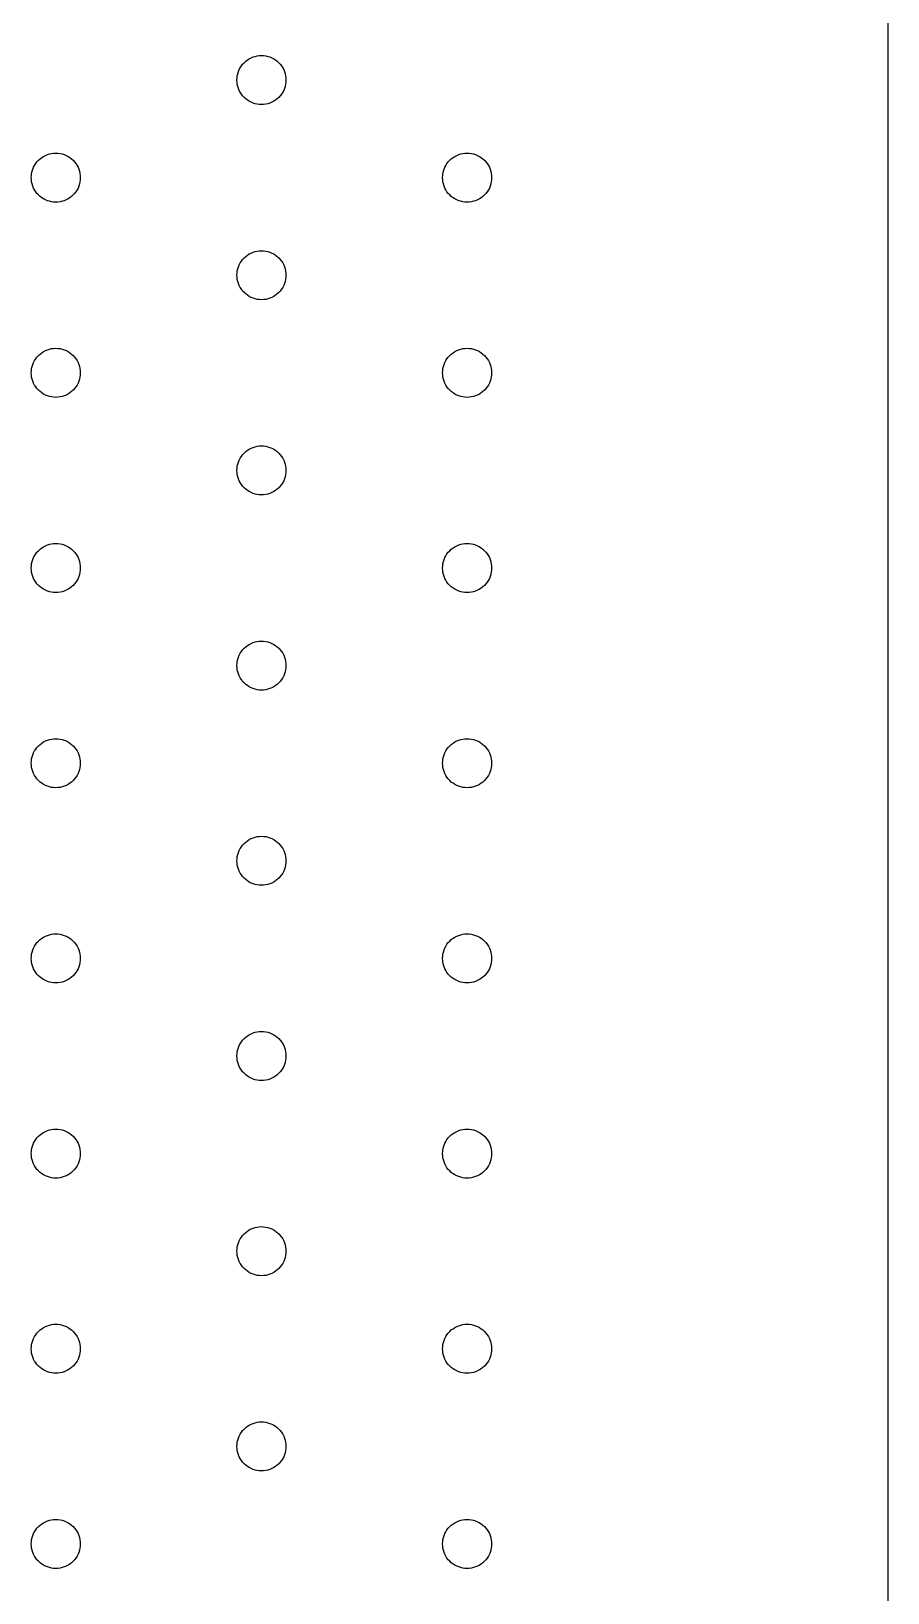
# Model space of a CAD drawing. Header units: millimetres. Extents: x 42 to 3058, y 353 to 2599.
# Drawn here: x 223.4 to 370, y 943.4 to 1210.8 of the extents above; entities that cross this region are included whole.
import ezdxf

# ---------------------------------------------------------------- set-up
doc = ezdxf.new("R2010")
doc.units = ezdxf.units.MM
doc.layers.add('DRAWING', color=7, linetype='Continuous')

msp = doc.modelspace()

# ---------------------------------------------------------------- linework, layer by layer
at = {"layer": 'DRAWING', "linetype": 'CONTINUOUS', "true_color": 0x111111}
msp.add_line((370, 1930), (370, 500), dxfattribs=at)
for points in [[(267, 1202.46), (266.98, 1202.1), (266.94, 1201.73), (266.86, 1201.38), (266.75, 1201.03), (266.61, 1200.69), (266.44, 1200.36), (266.24, 1200.05), (266.02, 1199.76), (265.77, 1199.49), (265.5, 1199.25), (265.21, 1199.02), (264.9, 1198.83), (264.57, 1198.66), (264.24, 1198.52), (263.89, 1198.41), (263.53, 1198.33), (263.17, 1198.28), (262.8, 1198.26), (262.43, 1198.28), (262.07, 1198.33), (261.71, 1198.41), (261.36, 1198.52), (261.03, 1198.66), (260.7, 1198.83), (260.39, 1199.02), (260.1, 1199.25), (259.83, 1199.49), (259.58, 1199.76), (259.36, 1200.05), (259.16, 1200.36), (258.99, 1200.69), (258.85, 1201.03), (258.74, 1201.38), (258.66, 1201.73), (258.62, 1202.1), (258.6, 1202.46), (258.62, 1202.83), (258.66, 1203.19), (258.74, 1203.55), (258.85, 1203.9), (258.99, 1204.24), (259.16, 1204.56), (259.36, 1204.87), (259.58, 1205.16), (259.83, 1205.43), (260.1, 1205.68), (260.39, 1205.9), (260.7, 1206.1), (261.03, 1206.27), (261.36, 1206.41), (261.71, 1206.52), (262.07, 1206.6), (262.43, 1206.65), (262.8, 1206.66), (263.17, 1206.65), (263.53, 1206.6), (263.89, 1206.52), (264.24, 1206.41), (264.57, 1206.27), (264.9, 1206.1), (265.21, 1205.9), (265.5, 1205.68), (265.77, 1205.43), (266.02, 1205.16), (266.24, 1204.87), (266.44, 1204.56), (266.61, 1204.24), (266.75, 1203.9), (266.86, 1203.55), (266.94, 1203.19), (266.98, 1202.83), (267, 1202.46)], [(231.8, 1185.75), (231.78, 1185.38), (231.74, 1185.02), (231.66, 1184.66), (231.55, 1184.31), (231.41, 1183.97), (231.24, 1183.65), (231.04, 1183.34), (230.82, 1183.05), (230.57, 1182.78), (230.3, 1182.53), (230.01, 1182.31), (229.7, 1182.11), (229.37, 1181.94), (229.04, 1181.8), (228.69, 1181.69), (228.33, 1181.61), (227.97, 1181.57), (227.6, 1181.55), (227.23, 1181.57), (226.87, 1181.61), (226.51, 1181.69), (226.16, 1181.8), (225.83, 1181.94), (225.5, 1182.11), (225.19, 1182.31), (224.9, 1182.53), (224.63, 1182.78), (224.38, 1183.05), (224.16, 1183.34), (223.96, 1183.65), (223.79, 1183.97), (223.65, 1184.31), (223.54, 1184.66), (223.46, 1185.02), (223.42, 1185.38), (223.4, 1185.75), (223.42, 1186.12), (223.46, 1186.48), (223.54, 1186.84), (223.65, 1187.19), (223.79, 1187.52), (223.96, 1187.85), (224.16, 1188.16), (224.38, 1188.45), (224.63, 1188.72), (224.9, 1188.97), (225.19, 1189.19), (225.5, 1189.39), (225.83, 1189.56), (226.16, 1189.7), (226.51, 1189.81), (226.87, 1189.89), (227.23, 1189.93), (227.6, 1189.95), (227.97, 1189.93), (228.33, 1189.89), (228.69, 1189.81), (229.04, 1189.7), (229.37, 1189.56), (229.7, 1189.39), (230.01, 1189.19), (230.3, 1188.97), (230.57, 1188.72), (230.82, 1188.45), (231.04, 1188.16), (231.24, 1187.85), (231.41, 1187.52), (231.55, 1187.19), (231.66, 1186.84), (231.74, 1186.48), (231.78, 1186.12), (231.8, 1185.75)], [(302.2, 1185.75), (302.18, 1185.38), (302.14, 1185.02), (302.06, 1184.66), (301.95, 1184.31), (301.81, 1183.97), (301.64, 1183.65), (301.44, 1183.34), (301.22, 1183.05), (300.97, 1182.78), (300.7, 1182.53), (300.41, 1182.31), (300.1, 1182.11), (299.77, 1181.94), (299.44, 1181.8), (299.09, 1181.69), (298.73, 1181.61), (298.37, 1181.57), (298, 1181.55), (297.63, 1181.57), (297.27, 1181.61), (296.91, 1181.69), (296.56, 1181.8), (296.23, 1181.94), (295.9, 1182.11), (295.59, 1182.31), (295.3, 1182.53), (295.03, 1182.78), (294.78, 1183.05), (294.56, 1183.34), (294.36, 1183.65), (294.19, 1183.97), (294.05, 1184.31), (293.94, 1184.66), (293.86, 1185.02), (293.82, 1185.38), (293.8, 1185.75), (293.82, 1186.12), (293.86, 1186.48), (293.94, 1186.84), (294.05, 1187.19), (294.19, 1187.52), (294.36, 1187.85), (294.56, 1188.16), (294.78, 1188.45), (295.03, 1188.72), (295.3, 1188.97), (295.59, 1189.19), (295.9, 1189.39), (296.23, 1189.56), (296.56, 1189.7), (296.91, 1189.81), (297.27, 1189.89), (297.63, 1189.93), (298, 1189.95), (298.37, 1189.93), (298.73, 1189.89), (299.09, 1189.81), (299.44, 1189.7), (299.77, 1189.56), (300.1, 1189.39), (300.41, 1189.19), (300.7, 1188.97), (300.97, 1188.72), (301.22, 1188.45), (301.44, 1188.16), (301.64, 1187.85), (301.81, 1187.52), (301.95, 1187.19), (302.06, 1186.84), (302.14, 1186.48), (302.18, 1186.12), (302.2, 1185.75)], [(267, 1169.03), (266.98, 1168.67), (266.94, 1168.31), (266.86, 1167.95), (266.75, 1167.6), (266.61, 1167.26), (266.44, 1166.93), (266.24, 1166.63), (266.02, 1166.33), (265.77, 1166.06), (265.5, 1165.82), (265.21, 1165.59), (264.9, 1165.4), (264.57, 1165.23), (264.24, 1165.09), (263.89, 1164.98), (263.53, 1164.9), (263.17, 1164.85), (262.8, 1164.83), (262.43, 1164.85), (262.07, 1164.9), (261.71, 1164.98), (261.36, 1165.09), (261.03, 1165.23), (260.7, 1165.4), (260.39, 1165.59), (260.1, 1165.82), (259.83, 1166.06), (259.58, 1166.33), (259.36, 1166.63), (259.16, 1166.93), (258.99, 1167.26), (258.85, 1167.6), (258.74, 1167.95), (258.66, 1168.31), (258.62, 1168.67), (258.6, 1169.03), (258.62, 1169.4), (258.66, 1169.76), (258.74, 1170.12), (258.85, 1170.47), (258.99, 1170.81), (259.16, 1171.13), (259.36, 1171.44), (259.58, 1171.73), (259.83, 1172), (260.1, 1172.25), (260.39, 1172.47), (260.7, 1172.67), (261.03, 1172.84), (261.36, 1172.98), (261.71, 1173.09), (262.07, 1173.17), (262.43, 1173.22), (262.8, 1173.23), (263.17, 1173.22), (263.53, 1173.17), (263.89, 1173.09), (264.24, 1172.98), (264.57, 1172.84), (264.9, 1172.67), (265.21, 1172.47), (265.5, 1172.25), (265.77, 1172), (266.02, 1171.73), (266.24, 1171.44), (266.44, 1171.13), (266.61, 1170.81), (266.75, 1170.47), (266.86, 1170.12), (266.94, 1169.76), (266.98, 1169.4), (267, 1169.03)], [(231.8, 1152.32), (231.78, 1151.95), (231.74, 1151.59), (231.66, 1151.23), (231.55, 1150.88), (231.41, 1150.54), (231.24, 1150.22), (231.04, 1149.91), (230.82, 1149.62), (230.57, 1149.35), (230.3, 1149.1), (230.01, 1148.88), (229.7, 1148.68), (229.37, 1148.51), (229.04, 1148.37), (228.69, 1148.26), (228.33, 1148.18), (227.97, 1148.14), (227.6, 1148.12), (227.23, 1148.14), (226.87, 1148.18), (226.51, 1148.26), (226.16, 1148.37), (225.83, 1148.51), (225.5, 1148.68), (225.19, 1148.88), (224.9, 1149.1), (224.63, 1149.35), (224.38, 1149.62), (224.16, 1149.91), (223.96, 1150.22), (223.79, 1150.54), (223.65, 1150.88), (223.54, 1151.23), (223.46, 1151.59), (223.42, 1151.95), (223.4, 1152.32), (223.42, 1152.69), (223.46, 1153.05), (223.54, 1153.41), (223.65, 1153.76), (223.79, 1154.09), (223.96, 1154.42), (224.16, 1154.73), (224.38, 1155.02), (224.63, 1155.29), (224.9, 1155.54), (225.19, 1155.76), (225.5, 1155.96), (225.83, 1156.13), (226.16, 1156.27), (226.51, 1156.38), (226.87, 1156.46), (227.23, 1156.5), (227.6, 1156.52), (227.97, 1156.5), (228.33, 1156.46), (228.69, 1156.38), (229.04, 1156.27), (229.37, 1156.13), (229.7, 1155.96), (230.01, 1155.76), (230.3, 1155.54), (230.57, 1155.29), (230.82, 1155.02), (231.04, 1154.73), (231.24, 1154.42), (231.41, 1154.09), (231.55, 1153.76), (231.66, 1153.41), (231.74, 1153.05), (231.78, 1152.69), (231.8, 1152.32)], [(302.2, 1152.32), (302.18, 1151.95), (302.14, 1151.59), (302.06, 1151.23), (301.95, 1150.88), (301.81, 1150.54), (301.64, 1150.22), (301.44, 1149.91), (301.22, 1149.62), (300.97, 1149.35), (300.7, 1149.1), (300.41, 1148.88), (300.1, 1148.68), (299.77, 1148.51), (299.44, 1148.37), (299.09, 1148.26), (298.73, 1148.18), (298.37, 1148.14), (298, 1148.12), (297.63, 1148.14), (297.27, 1148.18), (296.91, 1148.26), (296.56, 1148.37), (296.23, 1148.51), (295.9, 1148.68), (295.59, 1148.88), (295.3, 1149.1), (295.03, 1149.35), (294.78, 1149.62), (294.56, 1149.91), (294.36, 1150.22), (294.19, 1150.54), (294.05, 1150.88), (293.94, 1151.23), (293.86, 1151.59), (293.82, 1151.95), (293.8, 1152.32), (293.82, 1152.69), (293.86, 1153.05), (293.94, 1153.41), (294.05, 1153.76), (294.19, 1154.09), (294.36, 1154.42), (294.56, 1154.73), (294.78, 1155.02), (295.03, 1155.29), (295.3, 1155.54), (295.59, 1155.76), (295.9, 1155.96), (296.23, 1156.13), (296.56, 1156.27), (296.91, 1156.38), (297.27, 1156.46), (297.63, 1156.5), (298, 1156.52), (298.37, 1156.5), (298.73, 1156.46), (299.09, 1156.38), (299.44, 1156.27), (299.77, 1156.13), (300.1, 1155.96), (300.41, 1155.76), (300.7, 1155.54), (300.97, 1155.29), (301.22, 1155.02), (301.44, 1154.73), (301.64, 1154.42), (301.81, 1154.09), (301.95, 1153.76), (302.06, 1153.41), (302.14, 1153.05), (302.18, 1152.69), (302.2, 1152.32)], [(267, 1135.61), (266.98, 1135.24), (266.94, 1134.88), (266.86, 1134.52), (266.75, 1134.17), (266.61, 1133.83), (266.44, 1133.51), (266.24, 1133.2), (266.02, 1132.91), (265.77, 1132.64), (265.5, 1132.39), (265.21, 1132.16), (264.9, 1131.97), (264.57, 1131.8), (264.24, 1131.66), (263.89, 1131.55), (263.53, 1131.47), (263.17, 1131.42), (262.8, 1131.41), (262.43, 1131.42), (262.07, 1131.47), (261.71, 1131.55), (261.36, 1131.66), (261.03, 1131.8), (260.7, 1131.97), (260.39, 1132.16), (260.1, 1132.39), (259.83, 1132.64), (259.58, 1132.91), (259.36, 1133.2), (259.16, 1133.51), (258.99, 1133.83), (258.85, 1134.17), (258.74, 1134.52), (258.66, 1134.88), (258.62, 1135.24), (258.6, 1135.61), (258.62, 1135.97), (258.66, 1136.33), (258.74, 1136.69), (258.85, 1137.04), (258.99, 1137.38), (259.16, 1137.71), (259.36, 1138.01), (259.58, 1138.3), (259.83, 1138.57), (260.1, 1138.82), (260.39, 1139.05), (260.7, 1139.24), (261.03, 1139.41), (261.36, 1139.55), (261.71, 1139.66), (262.07, 1139.74), (262.43, 1139.79), (262.8, 1139.81), (263.17, 1139.79), (263.53, 1139.74), (263.89, 1139.66), (264.24, 1139.55), (264.57, 1139.41), (264.9, 1139.24), (265.21, 1139.05), (265.5, 1138.82), (265.77, 1138.57), (266.02, 1138.3), (266.24, 1138.01), (266.44, 1137.71), (266.61, 1137.38), (266.75, 1137.04), (266.86, 1136.69), (266.94, 1136.33), (266.98, 1135.97), (267, 1135.61)], [(231.8, 1118.89), (231.78, 1118.52), (231.74, 1118.16), (231.66, 1117.8), (231.55, 1117.45), (231.41, 1117.12), (231.24, 1116.79), (231.04, 1116.48), (230.82, 1116.19), (230.57, 1115.92), (230.3, 1115.67), (230.01, 1115.45), (229.7, 1115.25), (229.37, 1115.08), (229.04, 1114.94), (228.69, 1114.83), (228.33, 1114.75), (227.97, 1114.71), (227.6, 1114.69), (227.23, 1114.71), (226.87, 1114.75), (226.51, 1114.83), (226.16, 1114.94), (225.83, 1115.08), (225.5, 1115.25), (225.19, 1115.45), (224.9, 1115.67), (224.63, 1115.92), (224.38, 1116.19), (224.16, 1116.48), (223.96, 1116.79), (223.79, 1117.12), (223.65, 1117.45), (223.54, 1117.8), (223.46, 1118.16), (223.42, 1118.52), (223.4, 1118.89), (223.42, 1119.26), (223.46, 1119.62), (223.54, 1119.98), (223.65, 1120.33), (223.79, 1120.67), (223.96, 1120.99), (224.16, 1121.3), (224.38, 1121.59), (224.63, 1121.86), (224.9, 1122.11), (225.19, 1122.33), (225.5, 1122.53), (225.83, 1122.7), (226.16, 1122.84), (226.51, 1122.95), (226.87, 1123.03), (227.23, 1123.07), (227.6, 1123.09), (227.97, 1123.07), (228.33, 1123.03), (228.69, 1122.95), (229.04, 1122.84), (229.37, 1122.7), (229.7, 1122.53), (230.01, 1122.33), (230.3, 1122.11), (230.57, 1121.86), (230.82, 1121.59), (231.04, 1121.3), (231.24, 1120.99), (231.41, 1120.67), (231.55, 1120.33), (231.66, 1119.98), (231.74, 1119.62), (231.78, 1119.26), (231.8, 1118.89)], [(302.2, 1118.89), (302.18, 1118.52), (302.14, 1118.16), (302.06, 1117.8), (301.95, 1117.45), (301.81, 1117.12), (301.64, 1116.79), (301.44, 1116.48), (301.22, 1116.19), (300.97, 1115.92), (300.7, 1115.67), (300.41, 1115.45), (300.1, 1115.25), (299.77, 1115.08), (299.44, 1114.94), (299.09, 1114.83), (298.73, 1114.75), (298.37, 1114.71), (298, 1114.69), (297.63, 1114.71), (297.27, 1114.75), (296.91, 1114.83), (296.56, 1114.94), (296.23, 1115.08), (295.9, 1115.25), (295.59, 1115.45), (295.3, 1115.67), (295.03, 1115.92), (294.78, 1116.19), (294.56, 1116.48), (294.36, 1116.79), (294.19, 1117.12), (294.05, 1117.45), (293.94, 1117.8), (293.86, 1118.16), (293.82, 1118.52), (293.8, 1118.89), (293.82, 1119.26), (293.86, 1119.62), (293.94, 1119.98), (294.05, 1120.33), (294.19, 1120.67), (294.36, 1120.99), (294.56, 1121.3), (294.78, 1121.59), (295.03, 1121.86), (295.3, 1122.11), (295.59, 1122.33), (295.9, 1122.53), (296.23, 1122.7), (296.56, 1122.84), (296.91, 1122.95), (297.27, 1123.03), (297.63, 1123.07), (298, 1123.09), (298.37, 1123.07), (298.73, 1123.03), (299.09, 1122.95), (299.44, 1122.84), (299.77, 1122.7), (300.1, 1122.53), (300.41, 1122.33), (300.7, 1122.11), (300.97, 1121.86), (301.22, 1121.59), (301.44, 1121.3), (301.64, 1120.99), (301.81, 1120.67), (301.95, 1120.33), (302.06, 1119.98), (302.14, 1119.62), (302.18, 1119.26), (302.2, 1118.89)], [(267, 1102.18), (266.98, 1101.81), (266.94, 1101.45), (266.86, 1101.09), (266.75, 1100.74), (266.61, 1100.4), (266.44, 1100.08), (266.24, 1099.77), (266.02, 1099.48), (265.77, 1099.21), (265.5, 1098.96), (265.21, 1098.74), (264.9, 1098.54), (264.57, 1098.37), (264.24, 1098.23), (263.89, 1098.12), (263.53, 1098.04), (263.17, 1097.99), (262.8, 1097.98), (262.43, 1097.99), (262.07, 1098.04), (261.71, 1098.12), (261.36, 1098.23), (261.03, 1098.37), (260.7, 1098.54), (260.39, 1098.74), (260.1, 1098.96), (259.83, 1099.21), (259.58, 1099.48), (259.36, 1099.77), (259.16, 1100.08), (258.99, 1100.4), (258.85, 1100.74), (258.74, 1101.09), (258.66, 1101.45), (258.62, 1101.81), (258.6, 1102.18), (258.62, 1102.54), (258.66, 1102.9), (258.74, 1103.26), (258.85, 1103.61), (258.99, 1103.95), (259.16, 1104.28), (259.36, 1104.58), (259.58, 1104.88), (259.83, 1105.15), (260.1, 1105.39), (260.39, 1105.62), (260.7, 1105.81), (261.03, 1105.98), (261.36, 1106.12), (261.71, 1106.23), (262.07, 1106.31), (262.43, 1106.36), (262.8, 1106.38), (263.17, 1106.36), (263.53, 1106.31), (263.89, 1106.23), (264.24, 1106.12), (264.57, 1105.98), (264.9, 1105.81), (265.21, 1105.62), (265.5, 1105.39), (265.77, 1105.15), (266.02, 1104.88), (266.24, 1104.58), (266.44, 1104.28), (266.61, 1103.95), (266.75, 1103.61), (266.86, 1103.26), (266.94, 1102.9), (266.98, 1102.54), (267, 1102.18)], [(231.8, 1085.46), (231.78, 1085.09), (231.74, 1084.73), (231.66, 1084.37), (231.55, 1084.02), (231.41, 1083.69), (231.24, 1083.36), (231.04, 1083.05), (230.82, 1082.76), (230.57, 1082.49), (230.3, 1082.24), (230.01, 1082.02), (229.7, 1081.82), (229.37, 1081.65), (229.04, 1081.51), (228.69, 1081.4), (228.33, 1081.32), (227.97, 1081.28), (227.6, 1081.26), (227.23, 1081.28), (226.87, 1081.32), (226.51, 1081.4), (226.16, 1081.51), (225.83, 1081.65), (225.5, 1081.82), (225.19, 1082.02), (224.9, 1082.24), (224.63, 1082.49), (224.38, 1082.76), (224.16, 1083.05), (223.96, 1083.36), (223.79, 1083.69), (223.65, 1084.02), (223.54, 1084.37), (223.46, 1084.73), (223.42, 1085.09), (223.4, 1085.46), (223.42, 1085.83), (223.46, 1086.19), (223.54, 1086.55), (223.65, 1086.9), (223.79, 1087.24), (223.96, 1087.56), (224.16, 1087.87), (224.38, 1088.16), (224.63, 1088.43), (224.9, 1088.68), (225.19, 1088.9), (225.5, 1089.1), (225.83, 1089.27), (226.16, 1089.41), (226.51, 1089.52), (226.87, 1089.6), (227.23, 1089.64), (227.6, 1089.66), (227.97, 1089.64), (228.33, 1089.6), (228.69, 1089.52), (229.04, 1089.41), (229.37, 1089.27), (229.7, 1089.1), (230.01, 1088.9), (230.3, 1088.68), (230.57, 1088.43), (230.82, 1088.16), (231.04, 1087.87), (231.24, 1087.56), (231.41, 1087.24), (231.55, 1086.9), (231.66, 1086.55), (231.74, 1086.19), (231.78, 1085.83), (231.8, 1085.46)], [(302.2, 1085.46), (302.18, 1085.09), (302.14, 1084.73), (302.06, 1084.37), (301.95, 1084.02), (301.81, 1083.69), (301.64, 1083.36), (301.44, 1083.05), (301.22, 1082.76), (300.97, 1082.49), (300.7, 1082.24), (300.41, 1082.02), (300.1, 1081.82), (299.77, 1081.65), (299.44, 1081.51), (299.09, 1081.4), (298.73, 1081.32), (298.37, 1081.28), (298, 1081.26), (297.63, 1081.28), (297.27, 1081.32), (296.91, 1081.4), (296.56, 1081.51), (296.23, 1081.65), (295.9, 1081.82), (295.59, 1082.02), (295.3, 1082.24), (295.03, 1082.49), (294.78, 1082.76), (294.56, 1083.05), (294.36, 1083.36), (294.19, 1083.69), (294.05, 1084.02), (293.94, 1084.37), (293.86, 1084.73), (293.82, 1085.09), (293.8, 1085.46), (293.82, 1085.83), (293.86, 1086.19), (293.94, 1086.55), (294.05, 1086.9), (294.19, 1087.24), (294.36, 1087.56), (294.56, 1087.87), (294.78, 1088.16), (295.03, 1088.43), (295.3, 1088.68), (295.59, 1088.9), (295.9, 1089.1), (296.23, 1089.27), (296.56, 1089.41), (296.91, 1089.52), (297.27, 1089.6), (297.63, 1089.64), (298, 1089.66), (298.37, 1089.64), (298.73, 1089.6), (299.09, 1089.52), (299.44, 1089.41), (299.77, 1089.27), (300.1, 1089.1), (300.41, 1088.9), (300.7, 1088.68), (300.97, 1088.43), (301.22, 1088.16), (301.44, 1087.87), (301.64, 1087.56), (301.81, 1087.24), (301.95, 1086.9), (302.06, 1086.55), (302.14, 1086.19), (302.18, 1085.83), (302.2, 1085.46)], [(267, 1068.75), (266.98, 1068.38), (266.94, 1068.02), (266.86, 1067.66), (266.75, 1067.31), (266.61, 1066.97), (266.44, 1066.65), (266.24, 1066.34), (266.02, 1066.05), (265.77, 1065.78), (265.5, 1065.53), (265.21, 1065.31), (264.9, 1065.11), (264.57, 1064.94), (264.24, 1064.8), (263.89, 1064.69), (263.53, 1064.61), (263.17, 1064.56), (262.8, 1064.55), (262.43, 1064.56), (262.07, 1064.61), (261.71, 1064.69), (261.36, 1064.8), (261.03, 1064.94), (260.7, 1065.11), (260.39, 1065.31), (260.1, 1065.53), (259.83, 1065.78), (259.58, 1066.05), (259.36, 1066.34), (259.16, 1066.65), (258.99, 1066.97), (258.85, 1067.31), (258.74, 1067.66), (258.66, 1068.02), (258.62, 1068.38), (258.6, 1068.75), (258.62, 1069.11), (258.66, 1069.48), (258.74, 1069.83), (258.85, 1070.18), (258.99, 1070.52), (259.16, 1070.85), (259.36, 1071.16), (259.58, 1071.45), (259.83, 1071.72), (260.1, 1071.96), (260.39, 1072.19), (260.7, 1072.38), (261.03, 1072.55), (261.36, 1072.69), (261.71, 1072.8), (262.07, 1072.88), (262.43, 1072.93), (262.8, 1072.95), (263.17, 1072.93), (263.53, 1072.88), (263.89, 1072.8), (264.24, 1072.69), (264.57, 1072.55), (264.9, 1072.38), (265.21, 1072.19), (265.5, 1071.96), (265.77, 1071.72), (266.02, 1071.45), (266.24, 1071.16), (266.44, 1070.85), (266.61, 1070.52), (266.75, 1070.18), (266.86, 1069.83), (266.94, 1069.48), (266.98, 1069.11), (267, 1068.75)], [(231.8, 1052.03), (231.78, 1051.67), (231.74, 1051.3), (231.66, 1050.94), (231.55, 1050.59), (231.41, 1050.26), (231.24, 1049.93), (231.04, 1049.62), (230.82, 1049.33), (230.57, 1049.06), (230.3, 1048.81), (230.01, 1048.59), (229.7, 1048.39), (229.37, 1048.22), (229.04, 1048.08), (228.69, 1047.97), (228.33, 1047.9), (227.97, 1047.85), (227.6, 1047.83), (227.23, 1047.85), (226.87, 1047.9), (226.51, 1047.97), (226.16, 1048.08), (225.83, 1048.22), (225.5, 1048.39), (225.19, 1048.59), (224.9, 1048.81), (224.63, 1049.06), (224.38, 1049.33), (224.16, 1049.62), (223.96, 1049.93), (223.79, 1050.26), (223.65, 1050.59), (223.54, 1050.94), (223.46, 1051.3), (223.42, 1051.67), (223.4, 1052.03), (223.42, 1052.4), (223.46, 1052.76), (223.54, 1053.12), (223.65, 1053.47), (223.79, 1053.81), (223.96, 1054.13), (224.16, 1054.44), (224.38, 1054.73), (224.63, 1055), (224.9, 1055.25), (225.19, 1055.47), (225.5, 1055.67), (225.83, 1055.84), (226.16, 1055.98), (226.51, 1056.09), (226.87, 1056.17), (227.23, 1056.22), (227.6, 1056.23), (227.97, 1056.22), (228.33, 1056.17), (228.69, 1056.09), (229.04, 1055.98), (229.37, 1055.84), (229.7, 1055.67), (230.01, 1055.47), (230.3, 1055.25), (230.57, 1055), (230.82, 1054.73), (231.04, 1054.44), (231.24, 1054.13), (231.41, 1053.81), (231.55, 1053.47), (231.66, 1053.12), (231.74, 1052.76), (231.78, 1052.4), (231.8, 1052.03)], [(302.2, 1052.03), (302.18, 1051.67), (302.14, 1051.3), (302.06, 1050.94), (301.95, 1050.59), (301.81, 1050.26), (301.64, 1049.93), (301.44, 1049.62), (301.22, 1049.33), (300.97, 1049.06), (300.7, 1048.81), (300.41, 1048.59), (300.1, 1048.39), (299.77, 1048.22), (299.44, 1048.08), (299.09, 1047.97), (298.73, 1047.9), (298.37, 1047.85), (298, 1047.83), (297.63, 1047.85), (297.27, 1047.9), (296.91, 1047.97), (296.56, 1048.08), (296.23, 1048.22), (295.9, 1048.39), (295.59, 1048.59), (295.3, 1048.81), (295.03, 1049.06), (294.78, 1049.33), (294.56, 1049.62), (294.36, 1049.93), (294.19, 1050.26), (294.05, 1050.59), (293.94, 1050.94), (293.86, 1051.3), (293.82, 1051.67), (293.8, 1052.03), (293.82, 1052.4), (293.86, 1052.76), (293.94, 1053.12), (294.05, 1053.47), (294.19, 1053.81), (294.36, 1054.13), (294.56, 1054.44), (294.78, 1054.73), (295.03, 1055), (295.3, 1055.25), (295.59, 1055.47), (295.9, 1055.67), (296.23, 1055.84), (296.56, 1055.98), (296.91, 1056.09), (297.27, 1056.17), (297.63, 1056.22), (298, 1056.23), (298.37, 1056.22), (298.73, 1056.17), (299.09, 1056.09), (299.44, 1055.98), (299.77, 1055.84), (300.1, 1055.67), (300.41, 1055.47), (300.7, 1055.25), (300.97, 1055), (301.22, 1054.73), (301.44, 1054.44), (301.64, 1054.13), (301.81, 1053.81), (301.95, 1053.47), (302.06, 1053.12), (302.14, 1052.76), (302.18, 1052.4), (302.2, 1052.03)], [(267, 1035.32), (266.98, 1034.95), (266.94, 1034.59), (266.86, 1034.23), (266.75, 1033.88), (266.61, 1033.54), (266.44, 1033.22), (266.24, 1032.91), (266.02, 1032.62), (265.77, 1032.35), (265.5, 1032.1), (265.21, 1031.88), (264.9, 1031.68), (264.57, 1031.51), (264.24, 1031.37), (263.89, 1031.26), (263.53, 1031.18), (263.17, 1031.13), (262.8, 1031.12), (262.43, 1031.13), (262.07, 1031.18), (261.71, 1031.26), (261.36, 1031.37), (261.03, 1031.51), (260.7, 1031.68), (260.39, 1031.88), (260.1, 1032.1), (259.83, 1032.35), (259.58, 1032.62), (259.36, 1032.91), (259.16, 1033.22), (258.99, 1033.54), (258.85, 1033.88), (258.74, 1034.23), (258.66, 1034.59), (258.62, 1034.95), (258.6, 1035.32), (258.62, 1035.68), (258.66, 1036.05), (258.74, 1036.4), (258.85, 1036.75), (258.99, 1037.09), (259.16, 1037.42), (259.36, 1037.73), (259.58, 1038.02), (259.83, 1038.29), (260.1, 1038.53), (260.39, 1038.76), (260.7, 1038.95), (261.03, 1039.12), (261.36, 1039.26), (261.71, 1039.37), (262.07, 1039.45), (262.43, 1039.5), (262.8, 1039.52), (263.17, 1039.5), (263.53, 1039.45), (263.89, 1039.37), (264.24, 1039.26), (264.57, 1039.12), (264.9, 1038.95), (265.21, 1038.76), (265.5, 1038.53), (265.77, 1038.29), (266.02, 1038.02), (266.24, 1037.73), (266.44, 1037.42), (266.61, 1037.09), (266.75, 1036.75), (266.86, 1036.4), (266.94, 1036.05), (266.98, 1035.68), (267, 1035.32)], [(231.8, 1018.6), (231.78, 1018.24), (231.74, 1017.87), (231.66, 1017.51), (231.55, 1017.17), (231.41, 1016.83), (231.24, 1016.5), (231.04, 1016.19), (230.82, 1015.9), (230.57, 1015.63), (230.3, 1015.38), (230.01, 1015.16), (229.7, 1014.96), (229.37, 1014.8), (229.04, 1014.66), (228.69, 1014.55), (228.33, 1014.47), (227.97, 1014.42), (227.6, 1014.4), (227.23, 1014.42), (226.87, 1014.47), (226.51, 1014.55), (226.16, 1014.66), (225.83, 1014.8), (225.5, 1014.96), (225.19, 1015.16), (224.9, 1015.38), (224.63, 1015.63), (224.38, 1015.9), (224.16, 1016.19), (223.96, 1016.5), (223.79, 1016.83), (223.65, 1017.17), (223.54, 1017.51), (223.46, 1017.87), (223.42, 1018.24), (223.4, 1018.6), (223.42, 1018.97), (223.46, 1019.33), (223.54, 1019.69), (223.65, 1020.04), (223.79, 1020.38), (223.96, 1020.7), (224.16, 1021.01), (224.38, 1021.3), (224.63, 1021.57), (224.9, 1021.82), (225.19, 1022.04), (225.5, 1022.24), (225.83, 1022.41), (226.16, 1022.55), (226.51, 1022.66), (226.87, 1022.74), (227.23, 1022.79), (227.6, 1022.8), (227.97, 1022.79), (228.33, 1022.74), (228.69, 1022.66), (229.04, 1022.55), (229.37, 1022.41), (229.7, 1022.24), (230.01, 1022.04), (230.3, 1021.82), (230.57, 1021.57), (230.82, 1021.3), (231.04, 1021.01), (231.24, 1020.7), (231.41, 1020.38), (231.55, 1020.04), (231.66, 1019.69), (231.74, 1019.33), (231.78, 1018.97), (231.8, 1018.6)], [(302.2, 1018.6), (302.18, 1018.24), (302.14, 1017.87), (302.06, 1017.51), (301.95, 1017.17), (301.81, 1016.83), (301.64, 1016.5), (301.44, 1016.19), (301.22, 1015.9), (300.97, 1015.63), (300.7, 1015.38), (300.41, 1015.16), (300.1, 1014.96), (299.77, 1014.8), (299.44, 1014.66), (299.09, 1014.55), (298.73, 1014.47), (298.37, 1014.42), (298, 1014.4), (297.63, 1014.42), (297.27, 1014.47), (296.91, 1014.55), (296.56, 1014.66), (296.23, 1014.8), (295.9, 1014.96), (295.59, 1015.16), (295.3, 1015.38), (295.03, 1015.63), (294.78, 1015.9), (294.56, 1016.19), (294.36, 1016.5), (294.19, 1016.83), (294.05, 1017.17), (293.94, 1017.51), (293.86, 1017.87), (293.82, 1018.24), (293.8, 1018.6), (293.82, 1018.97), (293.86, 1019.33), (293.94, 1019.69), (294.05, 1020.04), (294.19, 1020.38), (294.36, 1020.7), (294.56, 1021.01), (294.78, 1021.3), (295.03, 1021.57), (295.3, 1021.82), (295.59, 1022.04), (295.9, 1022.24), (296.23, 1022.41), (296.56, 1022.55), (296.91, 1022.66), (297.27, 1022.74), (297.63, 1022.79), (298, 1022.8), (298.37, 1022.79), (298.73, 1022.74), (299.09, 1022.66), (299.44, 1022.55), (299.77, 1022.41), (300.1, 1022.24), (300.41, 1022.04), (300.7, 1021.82), (300.97, 1021.57), (301.22, 1021.3), (301.44, 1021.01), (301.64, 1020.7), (301.81, 1020.38), (301.95, 1020.04), (302.06, 1019.69), (302.14, 1019.33), (302.18, 1018.97), (302.2, 1018.6)], [(267, 1001.89), (266.98, 1001.52), (266.94, 1001.16), (266.86, 1000.8), (266.75, 1000.45), (266.61, 1000.11), (266.44, 999.79), (266.24, 999.48), (266.02, 999.19), (265.77, 998.92), (265.5, 998.67), (265.21, 998.45), (264.9, 998.25), (264.57, 998.08), (264.24, 997.94), (263.89, 997.83), (263.53, 997.75), (263.17, 997.7), (262.8, 997.69), (262.43, 997.7), (262.07, 997.75), (261.71, 997.83), (261.36, 997.94), (261.03, 998.08), (260.7, 998.25), (260.39, 998.45), (260.1, 998.67), (259.83, 998.92), (259.58, 999.19), (259.36, 999.48), (259.16, 999.79), (258.99, 1000.11), (258.85, 1000.45), (258.74, 1000.8), (258.66, 1001.16), (258.62, 1001.52), (258.6, 1001.89), (258.62, 1002.25), (258.66, 1002.62), (258.74, 1002.97), (258.85, 1003.32), (258.99, 1003.66), (259.16, 1003.99), (259.36, 1004.3), (259.58, 1004.59), (259.83, 1004.86), (260.1, 1005.1), (260.39, 1005.33), (260.7, 1005.52), (261.03, 1005.69), (261.36, 1005.83), (261.71, 1005.94), (262.07, 1006.02), (262.43, 1006.07), (262.8, 1006.09), (263.17, 1006.07), (263.53, 1006.02), (263.89, 1005.94), (264.24, 1005.83), (264.57, 1005.69), (264.9, 1005.52), (265.21, 1005.33), (265.5, 1005.1), (265.77, 1004.86), (266.02, 1004.59), (266.24, 1004.3), (266.44, 1003.99), (266.61, 1003.66), (266.75, 1003.32), (266.86, 1002.97), (266.94, 1002.62), (266.98, 1002.25), (267, 1001.89)], [(231.8, 985.17), (231.78, 984.81), (231.74, 984.44), (231.66, 984.09), (231.55, 983.74), (231.41, 983.4), (231.24, 983.07), (231.04, 982.76), (230.82, 982.47), (230.57, 982.2), (230.3, 981.96), (230.01, 981.73), (229.7, 981.54), (229.37, 981.37), (229.04, 981.23), (228.69, 981.12), (228.33, 981.04), (227.97, 980.99), (227.6, 980.97), (227.23, 980.99), (226.87, 981.04), (226.51, 981.12), (226.16, 981.23), (225.83, 981.37), (225.5, 981.54), (225.19, 981.73), (224.9, 981.96), (224.63, 982.2), (224.38, 982.47), (224.16, 982.76), (223.96, 983.07), (223.79, 983.4), (223.65, 983.74), (223.54, 984.09), (223.46, 984.44), (223.42, 984.81), (223.4, 985.17), (223.42, 985.54), (223.46, 985.9), (223.54, 986.26), (223.65, 986.61), (223.79, 986.95), (223.96, 987.27), (224.16, 987.58), (224.38, 987.87), (224.63, 988.14), (224.9, 988.39), (225.19, 988.61), (225.5, 988.81), (225.83, 988.98), (226.16, 989.12), (226.51, 989.23), (226.87, 989.31), (227.23, 989.36), (227.6, 989.37), (227.97, 989.36), (228.33, 989.31), (228.69, 989.23), (229.04, 989.12), (229.37, 988.98), (229.7, 988.81), (230.01, 988.61), (230.3, 988.39), (230.57, 988.14), (230.82, 987.87), (231.04, 987.58), (231.24, 987.27), (231.41, 986.95), (231.55, 986.61), (231.66, 986.26), (231.74, 985.9), (231.78, 985.54), (231.8, 985.17)], [(302.2, 985.17), (302.18, 984.81), (302.14, 984.44), (302.06, 984.09), (301.95, 983.74), (301.81, 983.4), (301.64, 983.07), (301.44, 982.76), (301.22, 982.47), (300.97, 982.2), (300.7, 981.96), (300.41, 981.73), (300.1, 981.54), (299.77, 981.37), (299.44, 981.23), (299.09, 981.12), (298.73, 981.04), (298.37, 980.99), (298, 980.97), (297.63, 980.99), (297.27, 981.04), (296.91, 981.12), (296.56, 981.23), (296.23, 981.37), (295.9, 981.54), (295.59, 981.73), (295.3, 981.96), (295.03, 982.2), (294.78, 982.47), (294.56, 982.76), (294.36, 983.07), (294.19, 983.4), (294.05, 983.74), (293.94, 984.09), (293.86, 984.44), (293.82, 984.81), (293.8, 985.17), (293.82, 985.54), (293.86, 985.9), (293.94, 986.26), (294.05, 986.61), (294.19, 986.95), (294.36, 987.27), (294.56, 987.58), (294.78, 987.87), (295.03, 988.14), (295.3, 988.39), (295.59, 988.61), (295.9, 988.81), (296.23, 988.98), (296.56, 989.12), (296.91, 989.23), (297.27, 989.31), (297.63, 989.36), (298, 989.37), (298.37, 989.36), (298.73, 989.31), (299.09, 989.23), (299.44, 989.12), (299.77, 988.98), (300.1, 988.81), (300.41, 988.61), (300.7, 988.39), (300.97, 988.14), (301.22, 987.87), (301.44, 987.58), (301.64, 987.27), (301.81, 986.95), (301.95, 986.61), (302.06, 986.26), (302.14, 985.9), (302.18, 985.54), (302.2, 985.17)], [(267, 968.46), (266.98, 968.09), (266.94, 967.73), (266.86, 967.37), (266.75, 967.02), (266.61, 966.68), (266.44, 966.36), (266.24, 966.05), (266.02, 965.76), (265.77, 965.49), (265.5, 965.24), (265.21, 965.02), (264.9, 964.82), (264.57, 964.65), (264.24, 964.51), (263.89, 964.4), (263.53, 964.32), (263.17, 964.27), (262.8, 964.26), (262.43, 964.27), (262.07, 964.32), (261.71, 964.4), (261.36, 964.51), (261.03, 964.65), (260.7, 964.82), (260.39, 965.02), (260.1, 965.24), (259.83, 965.49), (259.58, 965.76), (259.36, 966.05), (259.16, 966.36), (258.99, 966.68), (258.85, 967.02), (258.74, 967.37), (258.66, 967.73), (258.62, 968.09), (258.6, 968.46), (258.62, 968.82), (258.66, 969.19), (258.74, 969.54), (258.85, 969.89), (258.99, 970.23), (259.16, 970.56), (259.36, 970.87), (259.58, 971.16), (259.83, 971.43), (260.1, 971.68), (260.39, 971.9), (260.7, 972.1), (261.03, 972.26), (261.36, 972.4), (261.71, 972.51), (262.07, 972.59), (262.43, 972.64), (262.8, 972.66), (263.17, 972.64), (263.53, 972.59), (263.89, 972.51), (264.24, 972.4), (264.57, 972.26), (264.9, 972.1), (265.21, 971.9), (265.5, 971.68), (265.77, 971.43), (266.02, 971.16), (266.24, 970.87), (266.44, 970.56), (266.61, 970.23), (266.75, 969.89), (266.86, 969.54), (266.94, 969.19), (266.98, 968.82), (267, 968.46)], [(231.8, 951.74), (231.78, 951.38), (231.74, 951.01), (231.66, 950.66), (231.55, 950.31), (231.41, 949.97), (231.24, 949.64), (231.04, 949.33), (230.82, 949.04), (230.57, 948.77), (230.3, 948.53), (230.01, 948.3), (229.7, 948.11), (229.37, 947.94), (229.04, 947.8), (228.69, 947.69), (228.33, 947.61), (227.97, 947.56), (227.6, 947.54), (227.23, 947.56), (226.87, 947.61), (226.51, 947.69), (226.16, 947.8), (225.83, 947.94), (225.5, 948.11), (225.19, 948.3), (224.9, 948.53), (224.63, 948.77), (224.38, 949.04), (224.16, 949.33), (223.96, 949.64), (223.79, 949.97), (223.65, 950.31), (223.54, 950.66), (223.46, 951.01), (223.42, 951.38), (223.4, 951.74), (223.42, 952.11), (223.46, 952.47), (223.54, 952.83), (223.65, 953.18), (223.79, 953.52), (223.96, 953.84), (224.16, 954.15), (224.38, 954.44), (224.63, 954.71), (224.9, 954.96), (225.19, 955.18), (225.5, 955.38), (225.83, 955.55), (226.16, 955.69), (226.51, 955.8), (226.87, 955.88), (227.23, 955.93), (227.6, 955.94), (227.97, 955.93), (228.33, 955.88), (228.69, 955.8), (229.04, 955.69), (229.37, 955.55), (229.7, 955.38), (230.01, 955.18), (230.3, 954.96), (230.57, 954.71), (230.82, 954.44), (231.04, 954.15), (231.24, 953.84), (231.41, 953.52), (231.55, 953.18), (231.66, 952.83), (231.74, 952.47), (231.78, 952.11), (231.8, 951.74)], [(302.2, 951.74), (302.18, 951.38), (302.14, 951.01), (302.06, 950.66), (301.95, 950.31), (301.81, 949.97), (301.64, 949.64), (301.44, 949.33), (301.22, 949.04), (300.97, 948.77), (300.7, 948.53), (300.41, 948.3), (300.1, 948.11), (299.77, 947.94), (299.44, 947.8), (299.09, 947.69), (298.73, 947.61), (298.37, 947.56), (298, 947.54), (297.63, 947.56), (297.27, 947.61), (296.91, 947.69), (296.56, 947.8), (296.23, 947.94), (295.9, 948.11), (295.59, 948.3), (295.3, 948.53), (295.03, 948.77), (294.78, 949.04), (294.56, 949.33), (294.36, 949.64), (294.19, 949.97), (294.05, 950.31), (293.94, 950.66), (293.86, 951.01), (293.82, 951.38), (293.8, 951.74), (293.82, 952.11), (293.86, 952.47), (293.94, 952.83), (294.05, 953.18), (294.19, 953.52), (294.36, 953.84), (294.56, 954.15), (294.78, 954.44), (295.03, 954.71), (295.3, 954.96), (295.59, 955.18), (295.9, 955.38), (296.23, 955.55), (296.56, 955.69), (296.91, 955.8), (297.27, 955.88), (297.63, 955.93), (298, 955.94), (298.37, 955.93), (298.73, 955.88), (299.09, 955.8), (299.44, 955.69), (299.77, 955.55), (300.1, 955.38), (300.41, 955.18), (300.7, 954.96), (300.97, 954.71), (301.22, 954.44), (301.44, 954.15), (301.64, 953.84), (301.81, 953.52), (301.95, 953.18), (302.06, 952.83), (302.14, 952.47), (302.18, 952.11), (302.2, 951.74)]]:
    msp.add_lwpolyline(points, close=True, dxfattribs=at)

doc.saveas('drawing.dxf')
